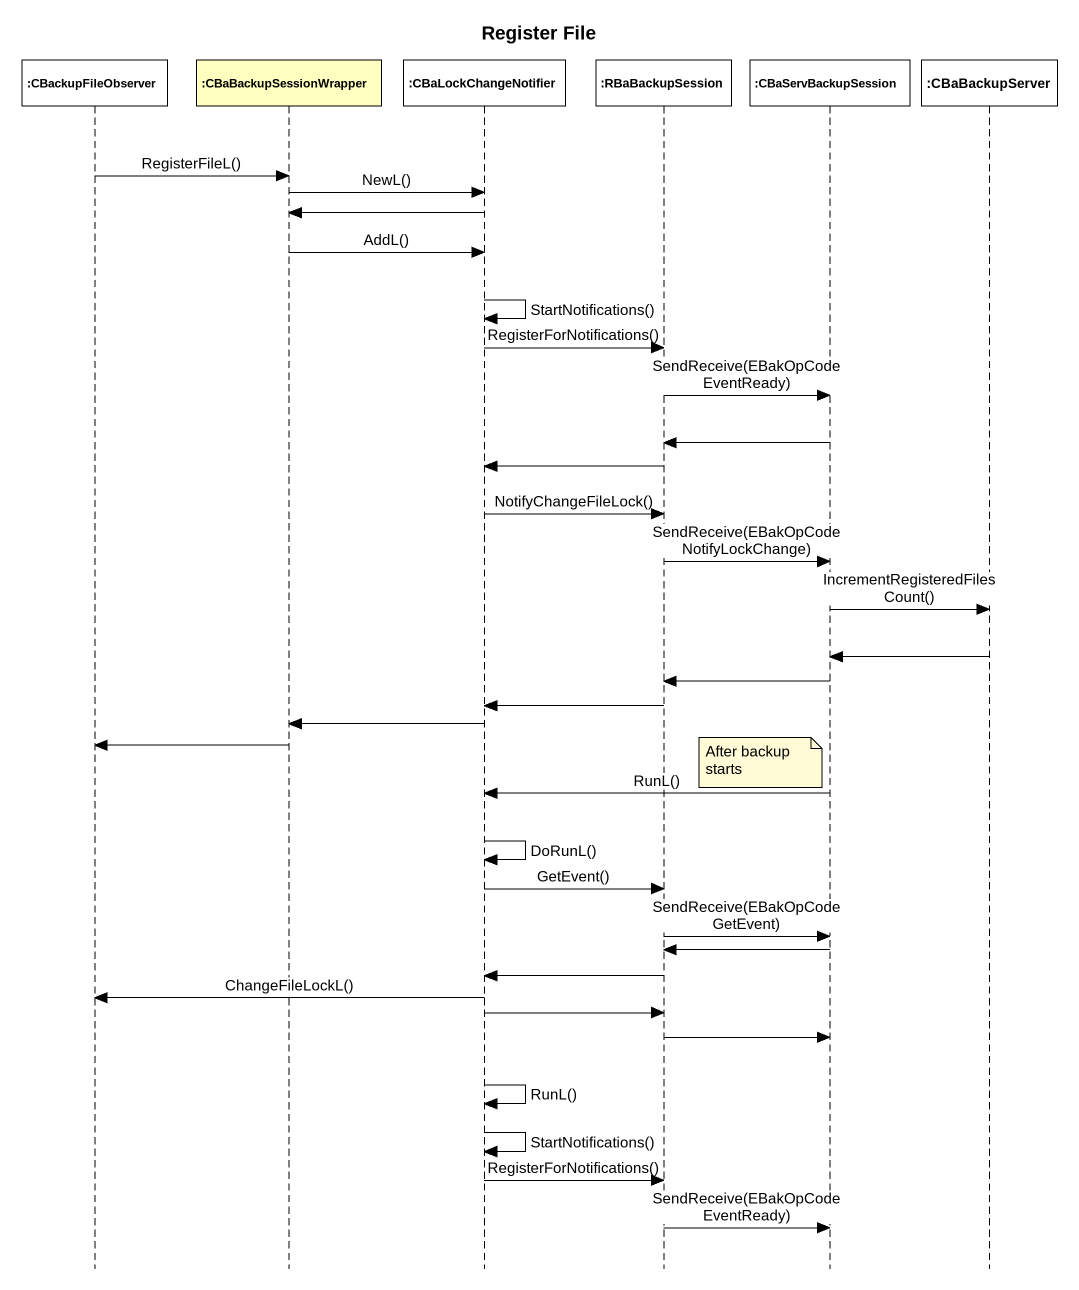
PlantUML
@startuml
title Register File
hide footbox
participant ":CBackupFileObserver" as CBackupFileObserver #FFFFFF
participant ":CBaBackupSessionWrapper" as CBaBackupSessionWrapper #FFFFBF
participant ":CBaLockChangeNotifier" as CBaLockChangeNotifier #FFFFFF
participant ":RBaBackupSession" as RBaBackupSession #FFFFFF
participant ":CBaServBackupSession" as CBaServBackupSession #FFFFFF
participant ":CBaBackupServer" as CBaBackupServer #FFFFFF

CBackupFileObserver -> CBaBackupSessionWrapper : RegisterFileL()
CBaBackupSessionWrapper -> CBaLockChangeNotifier : NewL()
CBaLockChangeNotifier -> CBaBackupSessionWrapper
CBaBackupSessionWrapper -> CBaLockChangeNotifier : AddL()
CBaLockChangeNotifier -> CBaLockChangeNotifier : StartNotifications()
CBaLockChangeNotifier -> RBaBackupSession : RegisterForNotifications()
RBaBackupSession -> CBaServBackupSession : SendReceive(EBakOpCodeEventReady)
CBaServBackupSession -> RBaBackupSession
RBaBackupSession -> CBaLockChangeNotifier
CBaLockChangeNotifier -> RBaBackupSession : NotifyChangeFileLock()
RBaBackupSession -> CBaServBackupSession : SendReceive(EBakOpCodeNotifyLockChange)
CBaServBackupSession -> CBaBackupServer : IncrementRegisteredFilesCount()
CBaBackupServer -> CBaServBackupSession
CBaServBackupSession -> RBaBackupSession
RBaBackupSession -> CBaLockChangeNotifier
CBaLockChangeNotifier -> CBaBackupSessionWrapper
CBaBackupSessionWrapper -> CBackupFileObserver
note left of CBaServBackupSession : After backup starts
CBaServBackupSession -> CBaLockChangeNotifier : RunL()
CBaLockChangeNotifier -> CBaLockChangeNotifier : DoRunL()
CBaLockChangeNotifier -> RBaBackupSession : GetEvent()
RBaBackupSession -> CBaServBackupSession : SendReceive(EBakOpCodeGetEvent)
CBaServBackupSession -> RBaBackupSession
RBaBackupSession -> CBaLockChangeNotifier
CBaLockChangeNotifier -> CBackupFileObserver : ChangeFileLockL()
CBaLockChangeNotifier -> RBaBackupSession
RBaBackupSession -> CBaServBackupSession
CBaLockChangeNotifier -> CBaLockChangeNotifier : RunL()
CBaLockChangeNotifier -> CBaLockChangeNotifier : StartNotifications()
CBaLockChangeNotifier -> RBaBackupSession : RegisterForNotifications()
RBaBackupSession -> CBaServBackupSession : SendReceive(EBakOpCodeEventReady)
@enduml
